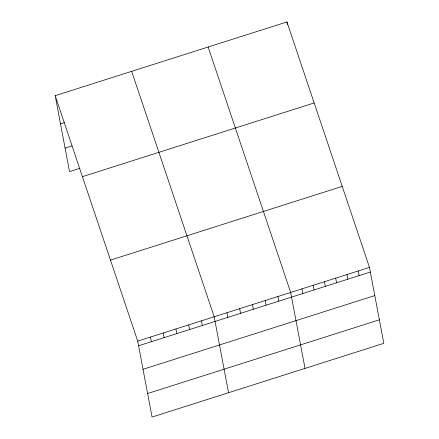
<?xml version="1.0" encoding="UTF-8"?>
<svg xmlns="http://www.w3.org/2000/svg" width="439" height="439" viewBox="0 0 439 439"><rect width="100%" height="100%" fill="white"/><g stroke="black" fill="none" stroke-linecap="round" stroke-linejoin="round"><path stroke-width="0.66" d="M55.182 95.669L286.941 21.95L369.468 267.389L383.818 343.331L152.059 417.05L137.709 341.108L55.182 95.669L69.532 171.611L79.728 168.367M60.505 123.847L64.33 122.629M65.087 148.086L72.1 145.858M82.417 176.665L314.176 102.945M110.474 260.113L342.233 186.394M137.709 341.108L369.468 267.389M138.587 345.762L370.346 272.043M143.032 369.287L374.791 295.568M147.614 393.525L379.373 319.806M208.146 47.017L290.667 292.456L305.017 368.398M131.662 71.343L214.188 316.782L228.538 392.724M358.213 270.967L359.091 275.621M346.953 274.551L347.831 279.204M335.698 278.134L336.576 282.782M286.941 21.95L287.446 24.611M324.437 281.712L325.321 286.365M313.183 285.295L314.061 289.949M301.928 288.873L302.806 293.526M277.92 296.506L278.803 301.159M265.172 300.561L266.056 305.215M252.43 304.617L253.308 309.27M239.683 308.672L240.561 313.325M226.936 312.727L227.814 317.381M201.441 320.838L202.319 325.491M188.693 324.893L189.571 329.541M175.946 328.943L176.829 333.596M163.198 332.998L164.082 337.651M150.456 337.053L151.334 341.707"/></g></svg>
